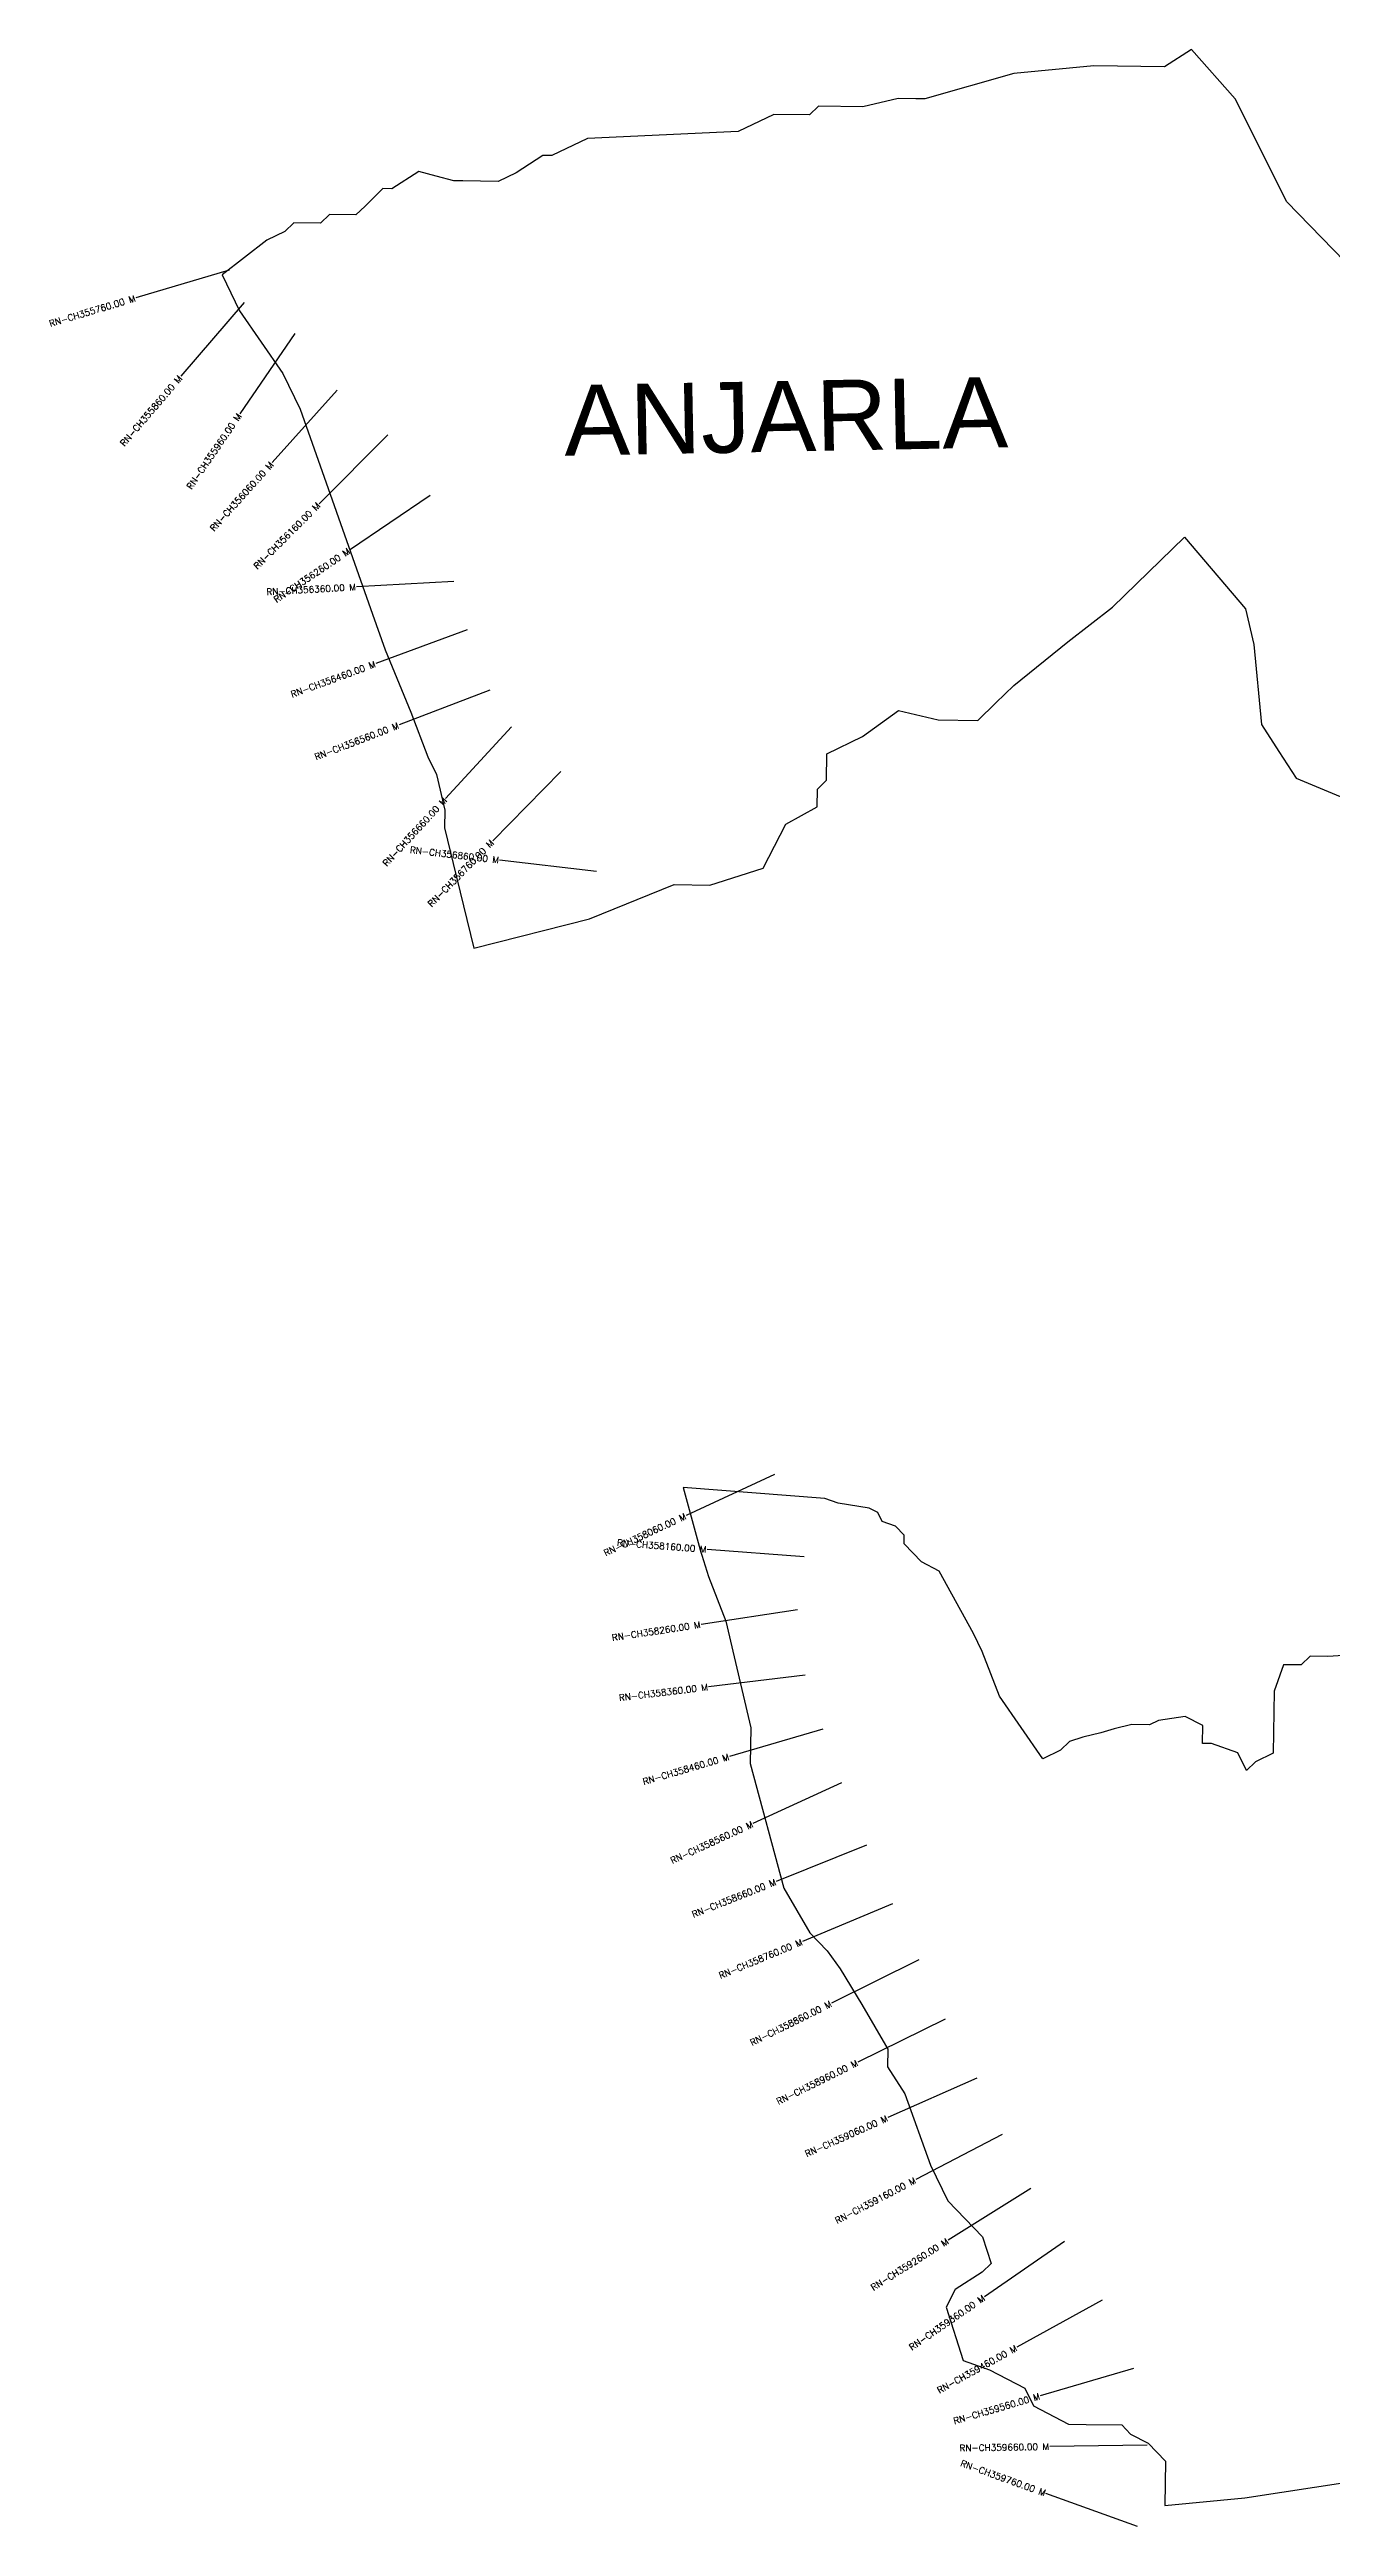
# Model space of a CAD drawing. Header units: metres. Extents: x 296007 to 299960, y 1973748 to 1977562.
# Drawn here: x 296007 to 297984, y 1973748 to 1977562 of the extents above; entities that cross this region are included whole.
import ezdxf
from ezdxf.enums import TextEntityAlignment as Align

# ---------------------------------------------------------------- set-up
doc = ezdxf.new("R2010")
doc.units = ezdxf.units.M
doc.header["$MEASUREMENT"] = 0
for name, color, linetype in [('CS', 134, 'Continuous'), ('CSMark', 6, 'Continuous'), ('VILLAGE BOUNDRY', 10, 'Continuous'), ('VILLAGE NAME', 250, 'Continuous')]:
    doc.layers.add(name, color=color, linetype=linetype)
doc.styles.get("Standard").update_dxf_attribs({"font": 'simplex.shx'})

msp = doc.modelspace()

# ---------------------------------------------------------------- linework, layer by layer
at = {"layer": 'CS'}
for p, q in [((296284, 1977222.6), (296140.3, 1977179.6)), ((296307.1, 1977172.8), (296209.5, 1977058.9)), ((296385.1, 1977124.9), (296300.3, 1977001.1)), ((296450.7, 1977037.4), (296350.2, 1976926)), ((296528.6, 1976968.9), (296422.6, 1976862.8)), ((296593.8, 1976875.5), (296469.5, 1976791.5)), ((296630, 1976743), (296480.3, 1976734.7)), ((296650.9, 1976668.4), (296510.1, 1976616.7)), ((296685.9, 1976575.9), (296545.9, 1976522.1)), ((296719.3, 1976519.1), (296617.6, 1976408.9)), ((296795.3, 1976450.7), (296690.1, 1976343.7)), ((296849.8, 1976296.5), (296700.8, 1976313.9)), ((297124.2, 1975368.2), (296988.1, 1975305)), ((297169.9, 1975241.3), (297020.3, 1975252.7)), ((297159.6, 1975159.8), (297011.3, 1975137.4)), ((297171.5, 1975059.1), (297022.6, 1975041)), ((297198.8, 1974976.2), (297054.9, 1974934)), ((297227.5, 1974893.4), (297091.1, 1974830.8)), ((297266.2, 1974797.2), (297126.9, 1974741.7)), ((297306, 1974706.9), (297167.4, 1974649.3)), ((297346.4, 1974620.9), (297212, 1974554.3)), ((297387.3, 1974529.6), (297252.8, 1974463.3)), ((297435.8, 1974438.9), (297298.8, 1974377.9)), ((297474.8, 1974351.8), (297341.7, 1974282.6)), ((297518.9, 1974268.8), (297391.8, 1974189.1)), ((297570.9, 1974187.4), (297447.5, 1974102.1)), ((297628.8, 1974097), (297497.6, 1974024.4)), ((297677.5, 1973991.8), (297533.6, 1973949.5)), ((297698.2, 1973873.8), (297548.3, 1973871.4)), ((297683.4, 1973748.4), (297542.3, 1973799.3))]:
    msp.add_line(p, q, dxfattribs=at)
at = {"layer": 'VILLAGE BOUNDRY'}
for points in [[(298021, 1977217), (297913.3, 1977327.8), (297833.7, 1977486), (297766.5, 1977562), (297725.2, 1977535.3), (297616, 1977536.9), (297492.9, 1977525), (297355.9, 1977486), (297342.2, 1977486.2), (297314.9, 1977486.6), (297260.1, 1977473.8), (297191.8, 1977474.7), (297178, 1977461.3), (297123.4, 1977462.1), (297068.4, 1977435.6), (296836.2, 1977425.3), (296781.2, 1977398.8), (296767.5, 1977399), (296746.9, 1977385.6), (296726.2, 1977372.2), (296698.7, 1977359), (296644.1, 1977359.8), (296630.4, 1977360), (296603.2, 1977367.2), (296576.1, 1977374.4), (296534.7, 1977347.7), (296521.1, 1977347.9), (296493.4, 1977321), (296479.5, 1977307.5), (296438.6, 1977308.1), (296424.7, 1977294.7), (296383.8, 1977295.3), (296369.9, 1977281.8), (296342.4, 1977268.5), (296273.4, 1977215), (296299.9, 1977159.9), (296366.8, 1977063.4), (296393.3, 1977008.4), (296504.8, 1976692.8), (296524.5, 1976637.9), (296564, 1976541.8), (296590.4, 1976473.1), (296603.6, 1976445.6), (296616.5, 1976390.9), (296616.1, 1976363.5), (296629, 1976308.7), (296661.2, 1976178.6), (296839.3, 1976223.8), (296969.8, 1976276.5), (297024.4, 1976275.7), (297106.7, 1976301.8), (297141.8, 1976369.6), (297190, 1976396.2), (297190.4, 1976423.5), (297204.2, 1976437), (297204.8, 1976477.9), (297259.8, 1976504.4), (297315, 1976544.6), (297376.2, 1976530.1), (297437.6, 1976529.2), (297465.3, 1976556.1), (297493, 1976583), (297575.9, 1976650.1), (297644.9, 1976703.6), (297755.7, 1976811.3), (297849.7, 1976700.7), (297862.5, 1976645.9), (297874.4, 1976522.9), (297901.1, 1976481.5), (297927.8, 1976440.2), (297995.7, 1976411.9)], [(298065.4, 1975093.4), (297976.6, 1975087.9), (297949.3, 1975088.3), (297935.4, 1975074.8), (297908.2, 1975075.2), (297893.9, 1975034.5), (297892.5, 1974938.9), (297865, 1974925.7), (297851.2, 1974912.2), (297837.9, 1974939.7), (297797.2, 1974953.9), (297783.5, 1974954.1), (297783.9, 1974981.4), (297756.8, 1974995.5), (297715.8, 1974989.2), (297702, 1974982.6), (297674.7, 1974983), (297647.3, 1974976.6), (297626.7, 1974970.1), (297599.4, 1974963.6), (297578.8, 1974957.1), (297564.9, 1974943.6), (297537.4, 1974930.4), (297504, 1974978.6), (297470.6, 1975026.9), (297444.2, 1975095.6), (297431, 1975123.1), (297377.8, 1975219.4), (297350.7, 1975233.4), (297323.8, 1975261.1), (297324, 1975274.8), (297310.5, 1975288.6), (297290.1, 1975295.7), (297283.5, 1975309.5), (297269.9, 1975316.5), (297222.3, 1975324), (297201.9, 1975331.1), (296983.7, 1975348), (297009.6, 1975252), (297022.7, 1975210.9), (297049, 1975142.2), (297061.9, 1975087.4), (297087.6, 1974977.8), (297086.8, 1974923.2), (297138.6, 1974731.3), (297178.6, 1974662.5), (297205.5, 1974634.8), (297225.6, 1974607.2), (297258.9, 1974552.1), (297298.9, 1974483.3), (297298.5, 1974456), (297325.2, 1974414.7), (297364.6, 1974304.9), (297391.1, 1974249.9), (297444.9, 1974194.5), (297458, 1974153.3), (297444.1, 1974139.9), (297402.8, 1974113.2), (297388.7, 1974086.1), (297414.9, 1974003.8), (297455.6, 1973989.5), (297509.8, 1973961.5), (297523.1, 1973934), (297577.3, 1973905.9), (297604.6, 1973905.5), (297659.1, 1973904.7), (297672.6, 1973890.8), (297699.7, 1973876.8), (297726.6, 1973849.1), (297725.6, 1973780.9), (297848.7, 1973792.7), (298012.9, 1973817.7)]]:
    msp.add_lwpolyline(points, dxfattribs=at)

# ---------------------------------------------------------------- texts
at = {"layer": 'CSMark'}
for s, rotation, p in [('RN-CH355760.00 M', 16.673, (296139.3, 1977179.3)), ('RN-CH355860.00 M', 49.3741, (296208.8, 1977058.1)), ('RN-CH355960.00 M', 55.6143, (296299.8, 1977000.3)), ('RN-CH356060.00 M', 47.9587, (296349.6, 1976925.2)), ('RN-CH356160.00 M', 45.0181, (296421.8, 1976862.1)), ('RN-CH356260.00 M', 34.0274, (296468.7, 1976791)), ('RN-CH356360.00 M', 3.1823, (296479.3, 1976734.6)), ('RN-CH356460.00 M', 20.1561, (296509.1, 1976616.3)), ('RN-CH356560.00 M', 21.0274, (296545, 1976521.8)), ('RN-CH356660.00 M', 47.2785, (296616.9, 1976408.2)), ('RN-CH356860.00 M', 353.3414, (296699.8, 1976314)), ('RN-CH356760.00 M', 45.4996, (296689.4, 1976343)), ('RN-CH358060.00 M', 24.8947, (296987.2, 1975304.6)), ('RN-CH358160.00 M', 355.6466, (297019.3, 1975252.8)), ('RN-CH358260.00 M', 8.5887, (297010.3, 1975137.3)), ('RN-CH358360.00 M', 6.939, (297021.6, 1975040.9)), ('RN-CH358460.00 M', 16.3548, (297054, 1974933.7)), ('RN-CH358560.00 M', 24.6474, (297090.2, 1974830.4)), ('RN-CH358660.00 M', 21.7261, (297125.9, 1974741.3)), ('RN-CH358760.00 M', 22.5707, (297166.5, 1974648.9)), ('RN-CH358860.00 M', 26.3843, (297211.1, 1974553.8)), ('RN-CH358960.00 M', 26.2422, (297251.9, 1974462.9)), ('RN-CH359060.00 M', 23.9775, (297297.9, 1974377.5)), ('RN-CH359160.00 M', 27.466, (297340.9, 1974282.1)), ('RN-CH359260.00 M', 32.0999, (297390.9, 1974188.6)), ('RN-CH359360.00 M', 34.6721, (297446.7, 1974101.5)), ('RN-CH359460.00 M', 28.955, (297496.7, 1974023.9)), ('RN-CH359560.00 M', 16.3657, (297532.6, 1973949.3)), ('RN-CH359660.00 M', 0.9247, (297547.3, 1973871.4)), ('RN-CH359760.00 M', 340.1896, (297541.4, 1973799.6))]:
    msp.add_text(s, height=10, rotation=rotation, dxfattribs=at).set_placement(p, align=Align.MIDDLE_RIGHT)
at = {"layer": 'VILLAGE NAME', "insert": (296798.9, 1977045.2), "char_height": 108.748, "attachment_point": 1, "rotation": 1.1028}
msp.add_mtext_dynamic_manual_height_columns('{\\fArial|b0|i0|c0|p34;ANJARLA}', width=1571.314, gutter_width=543.7, heights=[0], dxfattribs=at)

doc.saveas('drawing.dxf')
